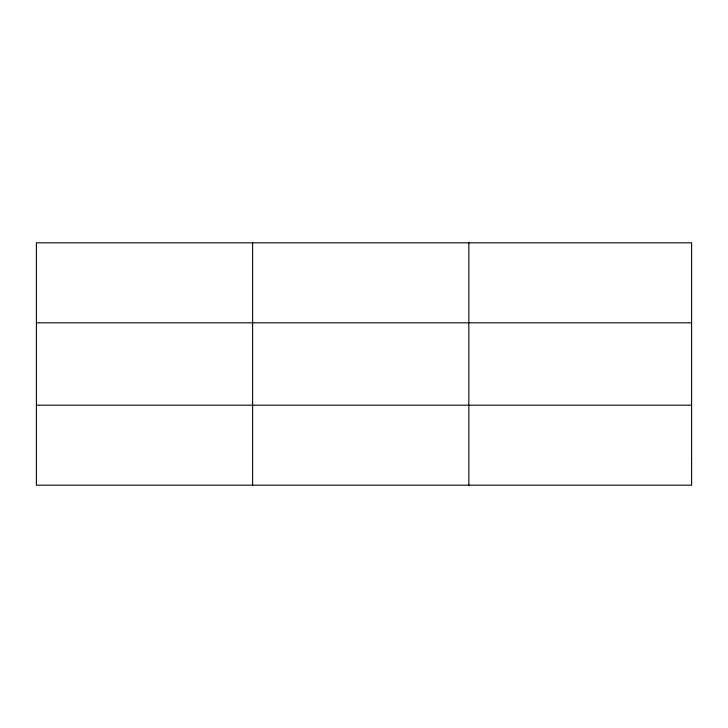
<?xml version="1.0" encoding="UTF-8"?>
<svg xmlns="http://www.w3.org/2000/svg" width="728" height="728" viewBox="0 0 728 728"><rect width="100%" height="100%" fill="white"/><g stroke="black" fill="none" stroke-linecap="round" stroke-linejoin="round"><path stroke-width="1.09" d="M252.616 485.166L252.616 242.834M468.832 485.166L468.832 242.834M36.4 322.804L691.6 322.804M36.4 405.196L691.6 405.196M691.6 458.513L691.6 485.166L36.4 485.166L36.4 242.834L691.6 242.834L691.6 458.513"/></g></svg>
